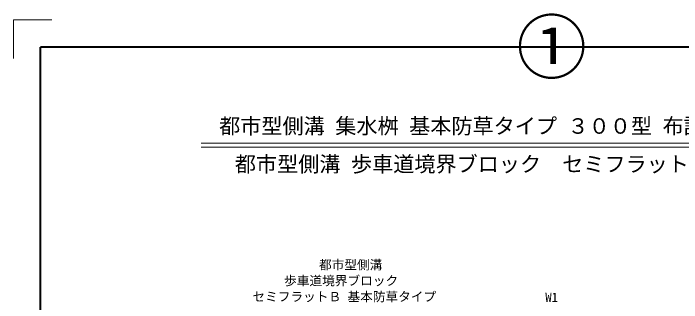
# Model space of a CAD drawing. Units: millimetres at full size; details may follow other scales. Extents: x 77586 to 117720, y -503 to 5664.
# Drawn here: x 77586 to 80044, y 4297 to 5361 of the extents above; entities that cross this region are included whole.
import ezdxf
from ezdxf.enums import TextEntityAlignment as Align

# ---------------------------------------------------------------- set-up
doc = ezdxf.new("R2010")
doc.units = ezdxf.units.MM
doc.header["$LTSCALE"] = 40
doc.linetypes.add('CHAIN_DOUBLE_DASH', pattern=[23.5, 12, -1.5, 3.5, -1.5, 3.5, -1.5])
for name, color, linetype, lineweight in [('Defpoints_3', 8, 'Continuous', 0), ('図枠', 7, 'Continuous', 5), ('寸法線', 7, 'Continuous', 9), ('引出線', 4, 'Continuous', 9), ('補助線', 8, 'CHAIN_DOUBLE_DASH', 5)]:
    doc.layers.add(name, color=color, linetype=linetype, lineweight=lineweight)
doc.styles.add('ＭＳ ゴシック', font='')
doc.styles.get('ＭＳ ゴシック').set_extended_font_data('MS Gothic')

msp = doc.modelspace()

# ---------------------------------------------------------------- linework, layer by layer
at = {"layer": 'Defpoints_3', "color": 1, "lineweight": 13}
for q in [(77727.22, 5336.79), (77585.8, 5195.37)]:
    msp.add_line((77585.8, 5336.79), q, dxfattribs=at)
at = {"layer": '図枠', "lineweight": 40}
for p in [(81445.8, 5236.79), (77685.8, -263.21)]:
    msp.add_line(p, (77685.8, 5236.79), dxfattribs=at)
at = {"layer": '図枠', "lineweight": 13}
for p, q in [((78276.75, 4884.29), (80854.85, 4884.29)), ((78276.75, 4869.29), (80854.85, 4869.29))]:
    msp.add_line(p, q, dxfattribs=at)

# ---------------------------------------------------------------- texts
at = {"layer": '図枠', "style": 'ＭＳ ゴシック'}
for s, p in [('都市型側溝 集水桝 基本防草タイプ ３００型 布設標準構造図 S=1/20', (79565.8, 4946.79)), ('都市型側溝 歩車道境界ブロック\u3000セミフラットＢ 基本防草タイプ', (79565.8, 4806.79))]:
    msp.add_text(s, height=56.96, dxfattribs=at).set_placement(p, align=Align.MIDDLE_CENTER)
at = {"layer": '寸法線', "style": 'ＭＳ ゴシック'}
msp.add_text('W1', height=34.18, dxfattribs=at).set_placement((79565.8, 4317.12), align=Align.MIDDLE_CENTER)
at = {"layer": '引出線', "style": 'ＭＳ ゴシック'}
for s, p in [('都市型側溝', (78709.94, 4409.12)), ('歩車道境界ブロック   ', (78581.73, 4350.62)), ('セミフラットＢ 基本防草タイプ  ', (78465.18, 4292.12))]:
    msp.add_text(s, height=34.18, dxfattribs=at).set_placement(p, align=Align.BOTTOM_LEFT)
at = {"layer": '補助線', "color": 1, "style": 'ＭＳ ゴシック'}
msp.add_text('①', height=189.9, dxfattribs=at).set_placement((79565.8, 5236.79), align=Align.MIDDLE_CENTER)

doc.saveas('drawing.dxf')
